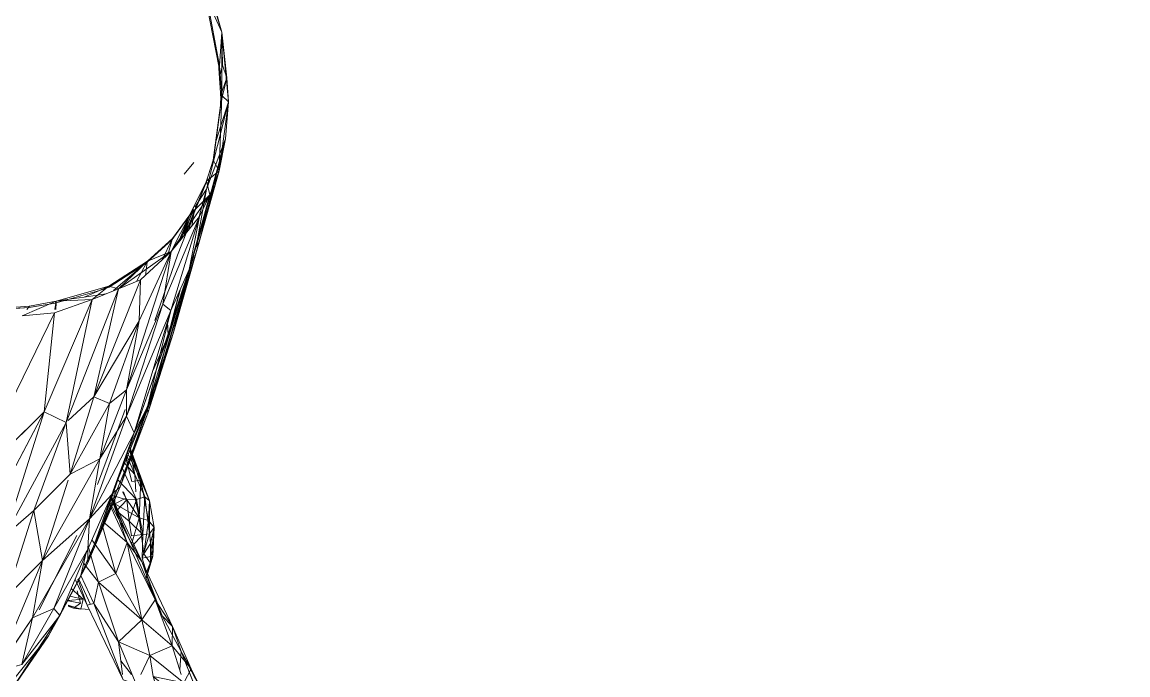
# Model space of a CAD drawing. Header units: inches. Extents: x -1767 to 184, y -1065 to 157.
# Drawn here: x -799.331 to -795.105, y -213.938 to -211.443 of the extents above; entities that cross this region are included whole.
import ezdxf

# ---------------------------------------------------------------- set-up
doc = ezdxf.new("R2010")
doc.units = ezdxf.units.IN
doc.header["$MEASUREMENT"] = 0
for name, color, linetype, lineweight in [('A-DETL-GENF', 92, 'Continuous', 9), ('E-LITE-EQPM', 33, 'Continuous', 9), ('G-IMPT', 8, 'Continuous', 9)]:
    doc.layers.add(name, color=color, linetype=linetype, lineweight=lineweight)

# ---------------------------------------------------------------- blocks, each defined once
blk = doc.blocks.new('flos_pendant16 - flos_pendant - 3D View - _3D__dwg_FLOS_AIM_Pendant_Lamps_dwg-2425-_3D_-V18-FIRST FLOOR')
at = {"layer": 'G-IMPT'}
for p, q in [((51.8739, -19.6081), (51.698, -18.9977)), ((51.7997, -19.4458), (51.665, -19.0967)), ((51.8739, -19.6081), (51.665, -19.0967)), ((51.7997, -19.4458), (51.6842, -19.1269)), ((53.7105, -19.0774), (53.0451, -19.8637)), ((51.7997, -19.4458), (51.8767, -19.3276)), ((52.1571, -19.5998), (51.8767, -19.3276)), ((51.9482, -19.6658), (51.8929, -19.4046)), ((52.1571, -19.5998), (52.1461, -19.4101)), ((52.4238, -19.7483), (52.3028, -19.3551)), ((52.3028, -19.3551), (52.4238, -19.7483)), ((52.674, -20.1029), (52.4155, -19.4046)), ((52.6135, -20.1112), (52.4155, -19.4046)), ((53.408, -19.4294), (52.9269, -20.0342)), ((53.408, -19.4294), (53.0451, -19.8637)), ((51.9289, -19.839), (51.7997, -19.4458)), ((51.8739, -19.6081), (51.7997, -19.4458)), ((51.7997, -19.4458), (51.9482, -19.6658)), ((51.8739, -19.6081), (51.9021, -19.4481)), ((52.1571, -19.5998), (52.2529, -19.439)), ((52.4197, -19.5773), (52.3352, -19.4469)), ((52.4197, -19.5773), (52.3352, -19.4469)), ((52.4167, -19.4547), (52.4238, -19.7483)), ((53.0451, -19.8637), (53.4053, -19.4898)), ((52.0141, -19.9435), (51.8739, -19.6081)), ((51.9289, -19.839), (51.8739, -19.6081)), ((52.1571, -19.5998), (51.9482, -19.6658)), ((52.1983, -19.9242), (52.1571, -19.5998)), ((52.4238, -19.7483), (52.1571, -19.5998)), ((52.4238, -19.7483), (52.1571, -19.5998)), ((53.3063, -19.6301), (52.9269, -20.0342)), ((53.3063, -19.6301), (52.9736, -20.1002)), ((53.0341, -20.5401), (53.5455, -19.5861)), ((53.0341, -20.5401), (53.5455, -19.5861)), ((53.5455, -19.5861), (53.1716, -20.037)), ((53.1716, -20.037), (53.3063, -19.6301)), ((51.9289, -19.839), (51.9482, -19.6658)), ((52.1983, -19.9242), (51.9482, -19.6658)), ((52.0609, -20.0919), (51.9482, -19.6658)), ((51.9482, -19.6658), (52.1983, -19.9242)), ((52.1983, -19.9242), (52.4238, -19.7483)), ((52.1983, -19.9242), (52.4238, -19.7483)), ((52.553, -20.2981), (52.4238, -19.7483)), ((52.6135, -20.1112), (52.4238, -19.7483)), ((52.1489, -20.4466), (51.9289, -19.839)), ((52.0141, -19.9435), (51.9289, -19.839)), ((51.9289, -19.839), (52.0609, -20.0919)), ((52.1983, -19.9242), (52.0609, -20.0919)), ((52.553, -20.2981), (52.1983, -19.9242)), ((52.3908, -20.3614), (52.1983, -19.9242)), ((52.2616, -20.6281), (52.1983, -19.9242)), ((52.1983, -19.9242), (52.3908, -20.3614)), ((53.0451, -19.8637), (52.7042, -20.3724)), ((53.0451, -19.8637), (52.9269, -20.0342)), ((52.2423, -20.6583), (52.0141, -19.9435)), ((52.1489, -20.4466), (52.0141, -19.9435)), ((52.1489, -20.4466), (52.0609, -20.0919)), ((52.2616, -20.6281), (52.0609, -20.0919)), ((52.553, -20.2981), (52.6135, -20.1112)), ((53.1716, -20.037), (52.5778, -20.8727)), ((52.5778, -20.8727), (52.9736, -20.1002)), ((52.9736, -20.1002), (52.5778, -20.8727)), ((52.6135, -20.1112), (52.674, -20.1029)), ((52.7044, -20.3724), (52.6135, -20.1112)), ((52.9269, -20.0342), (52.619, -20.6033)), ((52.9736, -20.1002), (52.619, -20.6033)), ((52.9269, -20.0342), (52.63, -20.4796)), ((52.7269, -20.349), (52.6437, -20.1071)), ((52.7269, -20.349), (52.6437, -20.1071)), ((52.659, -20.0625), (52.7977, -20.0892)), ((52.7589, -20.3448), (52.674, -20.1029)), ((52.751, -20.3242), (52.674, -20.1029)), ((52.7333, -20.3424), (52.674, -20.1029)), ((52.674, -20.1029), (52.751, -20.3242)), ((52.9269, -20.0342), (52.7042, -20.3724)), ((52.7042, -20.1607), (52.7317, -20.0727)), ((52.707, -20.7325), (53.1056, -20.1029)), ((52.7317, -20.0727), (52.7977, -20.0892)), ((52.8417, -20.119), (52.7317, -20.0727)), ((52.7317, -20.1277), (52.7977, -20.0892)), ((52.8424, -20.1116), (52.7977, -20.0892)), ((52.8423, -20.1128), (52.7977, -20.0892)), ((52.8416, -20.1203), (52.7977, -20.0892)), ((52.9736, -20.1002), (52.9269, -20.0342)), ((53.1716, -20.037), (52.9736, -20.1002)), ((53.0341, -20.5401), (53.1716, -20.037)), ((52.8016, -20.2659), (52.7042, -20.1607)), ((52.8209, -20.1983), (52.7042, -20.1607)), ((52.7042, -20.1607), (52.8377, -20.1607)), ((52.8381, -20.1572), (52.7317, -20.1277)), ((52.7317, -20.1277), (52.751, -20.2404)), ((52.125, -20.2907), (52.0444, -20.4851)), ((52.1252, -20.2913), (52.0719, -20.4246)), ((52.553, -20.2981), (52.3908, -20.3614)), ((52.6679, -20.4791), (52.553, -20.2981)), ((52.6152, -20.6284), (52.553, -20.2981)), ((53.386, -20.2459), (53.0341, -20.5401)), ((53.386, -20.2459), (53.0671, -20.9937)), ((52.0086, -20.738), (52.0719, -20.4246)), ((52.0444, -20.4851), (52.1159, -20.3476)), ((52.0444, -20.4851), (52.0719, -20.4246)), ((52.0719, -20.4246), (52.0554, -20.6006)), ((52.0719, -20.4246), (52.1241, -20.5126)), ((52.1406, -20.4768), (52.1159, -20.3476)), ((52.3908, -20.3614), (52.2616, -20.6281)), ((52.7042, -20.3724), (52.2781, -21.1312)), ((52.4716, -20.8046), (52.3908, -20.3614)), ((52.5754, -20.6814), (52.3908, -20.3614)), ((52.7042, -20.3724), (52.487, -20.771)), ((52.63, -20.4796), (52.7042, -20.3724)), ((52.7042, -20.3724), (52.6319, -20.5849)), ((52.7042, -20.3724), (52.6319, -20.5849)), ((52.0444, -20.4851), (52.0086, -20.738)), ((52.1406, -20.4768), (52.0444, -20.4851)), ((52.0444, -20.4851), (52.0554, -20.6858)), ((52.0526, -20.8068), (52.1241, -20.5126)), ((52.1406, -20.4768), (52.0554, -20.6858)), ((52.0554, -20.6006), (52.1241, -20.5126)), ((52.1406, -20.4768), (52.1159, -20.6858)), ((52.1351, -20.8397), (52.1241, -20.5126)), ((52.3613, -21.0448), (52.1489, -20.4466)), ((52.2423, -20.6583), (52.1489, -20.4466)), ((52.1489, -20.4466), (52.2616, -20.6281)), ((52.63, -20.4796), (52.2781, -21.1312)), ((52.2781, -21.1312), (52.63, -20.4796)), ((52.3578, -21.0707), (52.63, -20.4796)), ((52.619, -20.6033), (52.63, -20.4796)), ((52.0086, -20.738), (52.0554, -20.6006)), ((52.0554, -20.6006), (52.0526, -20.8068)), ((52.2208, -20.5908), (52.1159, -20.6858)), ((52.1351, -20.8397), (52.2259, -20.6069)), ((52.3578, -21.0707), (52.619, -20.6033)), ((53.0341, -20.5401), (52.4348, -21.3979)), ((53.0341, -20.5401), (52.5778, -20.8727)), ((52.5778, -20.8727), (52.619, -20.6033)), ((53.0341, -20.5401), (52.7349, -21.2357)), ((52.7349, -21.2357), (53.0341, -20.5401)), ((53.0671, -20.9937), (53.0341, -20.5401)), ((53.0671, -20.9937), (53.0341, -20.5401)), ((52.0554, -20.6858), (52.0086, -20.738)), ((52.0554, -20.6858), (52.0279, -20.98)), ((52.1159, -20.6858), (52.0554, -20.6858)), ((52.0554, -20.6858), (52.0664, -21.0212)), ((52.1159, -20.6858), (52.0664, -21.0212)), ((52.1159, -20.6858), (52.2176, -20.683)), ((52.2258, -20.8178), (52.1159, -20.6858)), ((52.1159, -20.6858), (52.1434, -21.0047)), ((52.2258, -20.8178), (52.2176, -20.683)), ((52.3696, -21.0267), (52.2423, -20.6583)), ((52.3818, -21.0002), (52.2423, -20.6583)), ((52.2423, -20.6583), (52.3631, -21.041)), ((52.2423, -20.6583), (52.3631, -21.041)), ((52.3878, -20.987), (52.2616, -20.6281)), ((52.366, -21.0345), (52.2616, -20.6281)), ((52.458, -20.8343), (52.2616, -20.6281)), ((52.2616, -20.6281), (52.3878, -20.987)), ((52.366, -21.0345), (52.2616, -20.6281)), ((53.6995, -20.6336), (52.8912, -21.8652)), ((52.0086, -20.738), (52.0279, -20.98)), ((52.0086, -20.738), (52.0526, -20.8068)), ((52.0279, -20.98), (52.0526, -20.8068)), ((52.0526, -20.8068), (52.0884, -21.1724)), ((52.0526, -20.8068), (52.1351, -20.8397)), ((52.2258, -20.8178), (52.1434, -21.0047)), ((52.1434, -21.0047), (52.2258, -20.8178)), ((52.1928, -21.3264), (52.487, -20.771)), ((52.1928, -21.4116), (52.487, -20.771)), ((52.2258, -20.8178), (52.3303, -20.9195)), ((52.2258, -20.8178), (52.2286, -21.0102)), ((52.2258, -20.8178), (52.3303, -20.9195)), ((52.2781, -21.1312), (52.487, -20.771)), ((53.3448, -20.7958), (52.7042, -21.7525)), ((52.8912, -21.8652), (53.3448, -20.7958)), ((53.3448, -20.7958), (53.0671, -20.9937)), ((52.0884, -21.1724), (52.1351, -20.8397)), ((52.5778, -20.8727), (52.1076, -21.6013)), ((52.1351, -20.8397), (52.3386, -20.9827)), ((52.1351, -20.8397), (52.2368, -21.024)), ((52.1351, -20.8397), (52.1528, -21.0168)), ((52.5778, -20.8727), (52.1599, -21.758)), ((52.1599, -21.758), (52.5778, -20.8727)), ((52.3303, -20.9195), (52.2286, -21.0102)), ((52.2286, -21.0102), (52.3303, -20.9195)), ((52.3068, -20.845), (52.3386, -20.9827)), ((52.5778, -20.8727), (52.3578, -21.0707)), ((52.4348, -21.3979), (52.5778, -20.8727)), ((52.5778, -20.8727), (52.4348, -21.3979)), ((52.0279, -20.98), (52.1571, -21.4776)), ((52.0664, -21.0212), (52.0279, -20.98)), ((52.1599, -21.4501), (52.0279, -20.98)), ((52.0279, -20.98), (52.0884, -21.1724)), ((52.1434, -21.0047), (52.0664, -21.0212)), ((52.1434, -21.0047), (52.2286, -21.0102)), ((52.1434, -21.0047), (52.2466, -21.3066)), ((52.1434, -21.0047), (52.2963, -21.2011)), ((52.2286, -21.0102), (52.2602, -21.084)), ((52.2286, -21.0102), (52.3544, -21.0597)), ((52.3386, -20.9827), (52.2368, -21.024)), ((52.3386, -20.9827), (52.3293, -21.0906)), ((53.0671, -20.9937), (52.7042, -21.7525)), ((52.7042, -21.7525), (53.0671, -20.9937)), ((53.0671, -20.9937), (52.7125, -21.2879)), ((52.3578, -21.0707), (51.9647, -21.8213)), ((52.0664, -21.0212), (52.1351, -21.2301)), ((52.0664, -21.0212), (52.1599, -21.4501)), ((52.1076, -21.6013), (52.3578, -21.0707)), ((52.3578, -21.0707), (52.1076, -21.6013)), ((52.1409, -21.0726), (52.1351, -21.2301)), ((52.2368, -21.024), (52.2527, -21.0833)), ((52.2527, -21.0833), (52.2368, -21.024)), ((52.3313, -21.0908), (52.2781, -21.1312)), ((51.9647, -21.8213), (52.2781, -21.1312)), ((52.2781, -21.1312), (51.9674, -21.7663)), ((52.0884, -21.1724), (52.1681, -21.1697)), ((52.0884, -21.1724), (52.1571, -21.4776)), ((52.0884, -21.1724), (52.1849, -21.4336)), ((52.1681, -21.1697), (52.204, -21.3968)), ((52.2781, -21.1312), (52.1928, -21.3264)), ((52.4788, -21.1724), (52.3193, -21.4968)), ((52.2257, -21.3509), (52.1351, -21.2301)), ((52.1351, -21.2301), (52.1599, -21.4501)), ((52.1351, -21.2301), (52.1928, -21.4116)), ((52.7125, -21.2879), (52.3001, -21.8845)), ((52.3001, -21.8845), (52.7125, -21.2879)), ((52.7125, -21.2879), (52.4348, -21.9587)), ((52.7125, -21.2879), (52.4348, -21.3979)), ((52.4348, -21.9587), (52.7125, -21.2879)), ((52.7125, -21.2879), (52.4348, -21.3979)), ((52.7042, -21.7525), (52.7125, -21.2879)), ((53.6115, -21.2796), (52.7152, -22.7395)), ((52.7152, -22.7395), (53.6115, -21.2796)), ((53.6115, -21.2796), (52.8912, -21.8652)), ((52.1928, -21.4116), (51.72, -22.4371)), ((51.8822, -21.9807), (52.1928, -21.3264)), ((51.8822, -21.9807), (52.1928, -21.4116)), ((51.9674, -21.7663), (52.1928, -21.3264)), ((52.4348, -21.3979), (52.1379, -21.9917)), ((52.4348, -21.3979), (52.1379, -21.9917)), ((52.4348, -21.3979), (52.1599, -21.758)), ((52.4348, -21.3979), (52.1599, -21.758)), ((52.1928, -21.3264), (52.1928, -21.4116)), ((52.3001, -21.8845), (52.4348, -21.3979)), ((52.1654, -21.8185), (52.3193, -21.4968)), ((51.6732, -22.6625), (52.1076, -21.6013)), ((52.1076, -21.6013), (51.8574, -22.1402)), ((52.1076, -21.6013), (51.9647, -21.8213)), ((52.1599, -21.758), (52.1076, -21.6013)), ((52.1599, -21.758), (51.6732, -22.6625)), ((51.9674, -21.7663), (51.6732, -22.4536)), ((52.1599, -21.758), (51.742, -22.7258)), ((51.9674, -21.7663), (51.8822, -21.9807)), ((51.9647, -21.8213), (51.9674, -21.7663)), ((52.7042, -21.7525), (52.1241, -22.9017)), ((52.1379, -21.9917), (52.1599, -21.758)), ((52.1379, -21.9917), (52.1599, -21.758)), ((52.3688, -22.8275), (52.7042, -21.7525)), ((52.684, -21.768), (52.4348, -21.9587)), ((52.8912, -21.8652), (52.7042, -21.7525)), ((52.7042, -21.7525), (52.8912, -21.8652)), ((51.4753, -23.0117), (51.9647, -21.8213)), ((51.9647, -21.8213), (51.6732, -22.4536)), ((51.8574, -22.1402), (51.9647, -21.8213)), ((52.3001, -21.8845), (51.9674, -22.5966)), ((51.9674, -22.5966), (52.3001, -21.8845)), ((52.3001, -21.8845), (52.1379, -21.9917)), ((52.4348, -21.9587), (52.3001, -21.8845)), ((52.4348, -21.9587), (52.3001, -21.8845)), ((52.8912, -21.8652), (52.3688, -22.8275)), ((52.8912, -21.8652), (52.7152, -22.7395)), ((51.3626, -23.2481), (51.8822, -21.9807)), ((51.8822, -21.9807), (51.4238, -23.1318)), ((51.621, -23.1877), (52.1379, -21.9917)), ((51.6732, -22.4536), (51.8822, -21.9807)), ((51.8822, -21.9807), (51.72, -22.4371)), ((52.1379, -21.9917), (51.742, -22.7258)), ((52.4348, -21.9587), (51.9179, -22.9622)), ((52.4348, -21.9587), (51.9674, -22.5966)), ((51.9674, -22.5966), (52.4348, -21.9587)), ((51.9674, -22.5966), (52.1379, -21.9917)), ((52.1241, -22.9017), (52.4348, -21.9587)), ((51.8574, -22.1402), (51.4753, -23.0117)), ((51.6732, -22.6625), (51.8574, -22.1402)), ((51.72, -22.4371), (51.888, -22.1378)), ((51.1234, -23.8695), (51.6732, -22.4536)), ((51.6732, -22.4536), (51.3626, -23.2481)), ((51.4232, -23.1378), (51.72, -22.4371)), ((51.4753, -23.0117), (51.6732, -22.4536)), ((51.72, -22.4371), (51.5754, -22.835)), ((51.72, -22.4371), (51.7127, -22.5661)), ((51.5688, -23.1519), (51.8272, -22.5883)), ((51.9674, -22.5966), (51.621, -23.1877)), ((51.9179, -22.9622), (51.9674, -22.5966)), ((51.6732, -22.6625), (51.3378, -23.4763)), ((51.6732, -22.6625), (51.4753, -23.0117)), ((51.742, -22.7258), (51.6732, -22.6625)), ((51.742, -22.7258), (51.3378, -23.4763)), ((51.621, -23.1877), (51.742, -22.7258)), ((52.7152, -22.7395), (52.3688, -22.8275)), ((53.0066, -22.7423), (52.6905, -22.844)), ((52.7078, -22.771), (52.6905, -22.844)), ((52.7012, -22.7703), (52.6928, -22.828)), ((52.7152, -22.7395), (53.0066, -22.7423)), ((53.0066, -22.7423), (52.7152, -22.7395)), ((52.9577, -22.7949), (52.9324, -22.822)), ((52.1241, -22.9017), (51.621, -23.1877)), ((52.1241, -22.9017), (51.8409, -23.1217)), ((52.168, -22.8884), (51.8837, -23.0912)), ((52.1241, -22.9017), (51.9179, -22.9622)), ((52.3688, -22.8275), (52.1241, -22.9017)), ((52.1241, -22.9017), (52.2066, -22.932)), ((52.2943, -22.9027), (52.2053, -22.9246)), ((52.2943, -22.9027), (52.2053, -22.9246)), ((52.3688, -22.8275), (52.2066, -22.932)), ((52.2066, -22.932), (52.6905, -22.844)), ((52.2066, -22.932), (52.2943, -22.9027)), ((52.4375, -22.855), (52.2415, -22.8661)), ((52.2415, -22.8661), (52.4375, -22.855)), ((52.5723, -22.8491), (52.2943, -22.9027)), ((52.5723, -22.8491), (52.2943, -22.9027)), ((52.4375, -22.855), (52.2943, -22.9027)), ((52.3688, -22.8275), (52.6905, -22.844)), ((52.5723, -22.8491), (52.4375, -22.855)), ((52.6928, -22.828), (52.5723, -22.8491)), ((52.6928, -22.828), (52.5723, -22.8491)), ((52.6905, -22.844), (52.5723, -22.8491)), ((52.6905, -22.844), (52.9324, -22.822)), ((52.6905, -22.844), (52.7001, -22.8266)), ((52.6905, -22.844), (52.6928, -22.828)), ((52.7001, -22.8266), (52.6928, -22.828)), ((52.9398, -22.8111), (52.7001, -22.8266)), ((52.9398, -22.8111), (52.7001, -22.8266)), ((52.9324, -22.822), (52.9398, -22.8111)), ((52.9398, -22.8111), (52.9324, -22.822)), ((53.2211, -22.8275), (52.9324, -22.822)), ((53.2267, -22.8179), (52.9398, -22.8111)), ((53.2267, -22.8179), (52.9398, -22.8111)), ((51.9179, -22.9622), (51.621, -23.1877)), ((51.8409, -23.1217), (52.2066, -22.932)), ((51.8718, -22.9972), (51.8432, -23.1125)), ((51.957, -22.9508), (51.8503, -23.1079)), ((51.8837, -23.0912), (52.2053, -22.9246)), ((51.8837, -23.0912), (52.2053, -22.9246)), ((52.2066, -22.932), (52.2053, -22.9246)), ((52.2066, -22.932), (52.2053, -22.9246)), ((51.4753, -23.0117), (51.1234, -23.8695)), ((51.4753, -23.0117), (51.2278, -23.6605)), ((51.3378, -23.4763), (51.4753, -23.0117)), ((51.3378, -23.4763), (51.4753, -23.0117)), ((51.8409, -23.1217), (51.8837, -23.0912)), ((51.8503, -23.1079), (51.8837, -23.0912)), ((51.621, -23.1877), (51.2278, -23.6605)), ((51.2501, -23.7758), (51.5688, -23.1519)), ((51.621, -23.1877), (51.3378, -23.4763)), ((51.621, -23.1877), (51.3378, -23.4763)), ((51.621, -23.1877), (51.423, -23.5011)), ((51.8409, -23.1217), (51.599, -23.3031)), ((51.6548, -23.162), (51.6023, -23.2949)), ((51.8432, -23.1125), (51.6062, -23.2911)), ((51.8432, -23.1125), (51.6062, -23.2911)), ((51.7082, -23.1215), (51.6062, -23.2911)), ((51.621, -23.1877), (51.8409, -23.1217)), ((51.621, -23.1877), (51.8409, -23.1217)), ((51.8409, -23.1217), (51.8432, -23.1125)), ((51.8503, -23.1079), (51.8432, -23.1125)), ((51.3928, -23.2097), (51.0409, -24.1472)), ((51.3626, -23.2481), (51.0409, -24.1472)), ((51.1234, -23.8695), (51.3626, -23.2481)), ((51.3928, -23.2097), (51.2526, -23.7155)), ((51.3626, -23.2481), (51.3928, -23.2097)), ((51.3626, -23.2481), (51.3928, -23.2097)), ((51.5351, -23.2752), (51.3843, -23.5451)), ((51.3843, -23.5451), (51.5351, -23.2752)), ((51.5246, -23.2859), (51.4265, -23.4937)), ((51.4266, -23.4937), (51.5541, -23.2558)), ((51.5546, -23.2553), (51.4269, -23.4938)), ((51.5251, -23.2854), (51.4269, -23.4938)), ((51.6023, -23.2949), (51.4269, -23.4938)), ((51.6023, -23.2949), (51.4269, -23.4938)), ((51.599, -23.3031), (51.6062, -23.2911)), ((51.599, -23.3031), (51.6023, -23.2949)), ((51.6062, -23.2911), (51.6023, -23.2949)), ((51.4847, -23.3266), (51.2522, -23.772)), ((51.3845, -23.5613), (51.4948, -23.3163)), ((51.3845, -23.5613), (51.4948, -23.3163)), ((51.3856, -23.5307), (51.4443, -23.3678)), ((51.3856, -23.5307), (51.4443, -23.3678)), ((51.4161, -23.3965), (51.3878, -23.5081)), ((51.4161, -23.3965), (51.3878, -23.5081)), ((51.599, -23.3031), (51.423, -23.5011)), ((51.3378, -23.4763), (51.2278, -23.6605)), ((51.4269, -23.4938), (51.2522, -23.772)), ((51.4269, -23.4938), (51.2522, -23.772)), ((51.3404, -23.4766), (51.2526, -23.7155)), ((51.423, -23.5011), (51.4269, -23.4938)), ((51.2278, -23.6605), (51.423, -23.5011)), ((51.423, -23.5011), (51.2443, -23.787)), ((51.2526, -23.7155), (51.3736, -23.5643)), ((51.2526, -23.7155), (51.3736, -23.5643)), ((51.2278, -23.6605), (51.1234, -23.8695)), ((51.2278, -23.6605), (51.2443, -23.787)), ((51.2526, -23.7155), (50.9804, -24.4771)), ((51.0409, -24.1472), (51.2526, -23.7155)), ((51.1234, -23.8695), (51.2443, -23.787)), ((51.2443, -23.787), (51.1674, -23.9685)), ((51.2478, -23.7817), (51.173, -23.958)), ((51.2478, -23.7817), (51.173, -23.958)), ((51.2443, -23.787), (51.2522, -23.772)), ((51.2443, -23.787), (51.2478, -23.7817)), ((51.2501, -23.7758), (51.2478, -23.7817)), ((51.2501, -23.7758), (51.2522, -23.772)), ((51.1234, -23.8695), (50.9804, -24.4771)), ((51.1234, -23.8695), (51.0354, -24.5376)), ((51.1234, -23.8695), (51.0409, -24.1472)), ((51.1234, -23.8695), (51.1674, -23.9685)), ((51.3442, -23.964), (51.4395, -23.8695)), ((51.3442, -23.964), (51.4395, -23.8695)), ((51.1674, -23.9685), (51.0354, -24.5376)), ((51.173, -23.958), (51.1559, -24.0155)), ((51.1674, -23.9685), (51.1559, -24.0155)), ((51.1674, -23.9685), (51.173, -23.958)), ((51.1559, -24.0155), (51.0628, -24.4154)), ((51.1559, -24.0155), (51.0628, -24.4154)), ((51.1559, -24.0155), (51.1124, -24.1939)), ((50.9804, -24.4771), (51.1284, -24.1334)), ((51.0409, -24.1472), (50.9804, -24.4771)), ((51.1124, -24.1939), (51.0628, -24.4154)), ((50.9749, -24.6915), (51.0555, -24.4635)), ((50.9749, -24.6915), (50.9804, -24.4771)), ((50.9804, -25.1039), (50.9804, -24.4771)), ((50.9804, -24.4771), (51.0354, -24.5376)), ((51.0354, -24.5376), (51.0628, -24.4154)), ((51.0628, -24.4154), (51.0474, -24.5177)), ((51.0628, -24.4154), (51.0474, -24.5177)), ((51.0468, -24.5362), (50.9749, -24.6915)), ((50.9804, -25.1039), (51.0354, -24.5376)), ((51.0354, -24.5376), (51.0299, -24.8042)), ((51.0354, -24.5376), (51.0474, -24.5177)), ((51.0381, -24.7856), (51.0474, -24.5177)), ((51.0381, -24.7856), (51.0474, -24.5177)), ((50.9749, -24.6915), (50.9804, -25.1039)), ((50.9749, -24.6915), (51.0024, -24.8097)), ((51.041, -24.7019), (51.0024, -24.8097)), ((51.0299, -24.8042), (51.0381, -24.7856)), ((51.0381, -24.7856), (51.0389, -24.8025)), ((50.9804, -25.1039), (51.0299, -24.8042)), ((51.0024, -24.8097), (50.9804, -25.1039)), ((51.0024, -24.8097), (50.9804, -25.1039)), ((51.0849, -25.4091), (51.0299, -24.8042)), ((51.092, -25.3618), (51.0389, -24.8025)), ((51.092, -25.3618), (51.0389, -24.8025)), ((50.9804, -25.1039), (51.0161, -25.2881)), ((50.9804, -25.1039), (51.1371, -25.871)), ((50.9804, -25.1039), (51.0849, -25.4091))]:
    blk.add_line(p, q, dxfattribs=at)
at = {"layer": 'G-IMPT', "flags": 128}
for points in [[(54.5855, -18.3383), (54.2493, -18.5853), (53.7105, -19.0774), (53.0451, -19.8637), (53.408, -19.4294), (52.9269, -20.0342), (53.3063, -19.6301)], [(53.0341, -20.5401), (53.1716, -20.037), (53.5455, -19.5861), (53.8809, -19.4294), (53.8782, -19.2094), (54.3758, -18.852)], [(51.9564, -19.2232), (52.1461, -19.4101), (51.8767, -19.3276), (51.7997, -19.4458), (51.665, -19.0967), (51.698, -18.9977), (51.8739, -19.6081), (51.9021, -19.4481)], [(52.1571, -19.5998), (51.9482, -19.6658), (52.0609, -20.0919), (51.9289, -19.839), (51.8739, -19.6081), (51.665, -19.0967), (51.6842, -19.1269), (51.7145, -19.0225), (51.8767, -19.3276)], [(52.3613, -21.0448), (52.1489, -20.4466), (52.2423, -20.6583), (52.0141, -19.9435), (51.8739, -19.6081), (51.7997, -19.4458), (51.6842, -19.1269), (51.8767, -19.3276), (52.1571, -19.5998), (52.1461, -19.4101), (52.0856, -19.1352), (52.3028, -19.3551), (52.4155, -19.4046)], [(51.8929, -19.4046), (51.9482, -19.6658), (51.7997, -19.4458), (51.9289, -19.839), (51.9482, -19.6658)], [(52.4155, -19.4046), (52.674, -20.1029), (52.7333, -20.3424)], [(52.7044, -20.3724), (52.6135, -20.1112), (52.4155, -19.4046)], [(52.1983, -19.9242), (52.1571, -19.5998), (52.2529, -19.439)], [(52.4167, -19.4547), (52.4238, -19.7483), (52.6135, -20.1112)], [(52.619, -20.6033), (52.9269, -20.0342), (53.0451, -19.8637), (53.4053, -19.4898)], [(53.0451, -19.8637), (52.7042, -20.3724), (52.9269, -20.0342), (52.9736, -20.1002), (53.3063, -19.6301)], [(53.5455, -19.5861), (53.3063, -19.6301), (53.1716, -20.037)], [(52.4238, -19.7483), (52.553, -20.2981), (52.1983, -19.9242), (52.2616, -20.6281), (52.0609, -20.0919), (52.1983, -19.9242)], [(52.2616, -20.6281), (52.1489, -20.4466), (52.0141, -19.9435), (51.9289, -19.839), (52.1489, -20.4466), (52.0609, -20.0919)], [(51.4238, -23.1318), (51.8822, -21.9807), (52.1928, -21.3264), (52.2781, -21.1312), (52.487, -20.771), (52.7042, -20.3724), (52.63, -20.4796), (52.9269, -20.0342)], [(52.6152, -20.6284), (52.553, -20.2981), (52.6135, -20.1112), (52.674, -20.1029)], [(52.5778, -20.8727), (53.1716, -20.037), (52.9736, -20.1002)], [(52.9736, -20.1002), (52.619, -20.6033), (52.5778, -20.8727)], [(52.659, -20.0625), (52.7977, -20.0892), (52.7317, -20.1277)], [(52.8417, -20.119), (52.7317, -20.0727), (52.7042, -20.1607), (52.8016, -20.2659)], [(52.7317, -20.0727), (52.7977, -20.0892), (52.8424, -20.1116)], [(52.8416, -20.1203), (52.7977, -20.0892), (52.8423, -20.1128)], [(52.8377, -20.1607), (52.7042, -20.1607), (52.8209, -20.1983)], [(52.751, -20.2404), (52.7317, -20.1277), (52.8381, -20.1572)], [(52.0279, -20.98), (52.0554, -20.6858), (52.1406, -20.4768), (52.0444, -20.4851), (52.125, -20.2907)], [(52.1159, -20.3476), (52.0444, -20.4851), (52.0719, -20.4246), (52.1252, -20.2913)], [(52.6679, -20.4791), (52.553, -20.2981), (52.3908, -20.3614), (52.5754, -20.6814)], [(53.0341, -20.5401), (53.386, -20.2459), (53.0671, -20.9937), (53.3448, -20.7958), (52.7042, -21.7525)], [(52.3313, -21.0908), (52.2781, -21.1312), (51.9674, -21.7663), (51.9647, -21.8213), (52.2781, -21.1312), (52.7042, -20.3724)], [(52.1351, -20.8397), (52.1241, -20.5126), (52.0526, -20.8068), (52.0086, -20.738), (52.0444, -20.4851), (52.0554, -20.6858), (52.0086, -20.738), (52.0719, -20.4246)], [(52.1159, -20.3476), (52.1406, -20.4768), (52.1159, -20.6858), (52.0554, -20.6858), (52.0664, -21.0212), (52.0279, -20.98), (52.0884, -21.1724), (52.1681, -21.1697), (52.204, -21.3968)], [(52.1528, -21.0168), (52.1351, -20.8397), (52.0526, -20.8068), (52.0554, -20.6006), (52.0719, -20.4246), (52.1241, -20.5126)], [(52.458, -20.8343), (52.2616, -20.6281), (52.3908, -20.3614), (52.4716, -20.8046)], [(52.1241, -20.5126), (52.0554, -20.6006), (52.0086, -20.738), (52.0279, -20.98), (52.1571, -21.4776)], [(52.619, -20.6033), (52.63, -20.4796), (52.3578, -21.0707)], [(52.1599, -21.4501), (52.0279, -20.98), (52.0526, -20.8068), (52.0884, -21.1724), (52.1351, -20.8397), (52.2259, -20.6069)], [(52.1159, -20.6858), (52.0664, -21.0212), (52.1434, -21.0047), (52.1159, -20.6858), (52.2258, -20.8178), (52.2176, -20.683), (52.1159, -20.6858), (52.2208, -20.5908)], [(52.5778, -20.8727), (52.3578, -21.0707), (52.619, -20.6033)], [(52.4348, -21.3979), (53.0341, -20.5401), (52.5778, -20.8727)], [(52.3696, -21.0267), (52.2423, -20.6583), (52.3818, -21.0002)], [(52.7152, -22.7395), (52.8912, -21.8652), (53.6115, -21.2796), (53.6995, -20.6336)], [(53.6995, -20.6336), (53.3448, -20.7958), (52.8912, -21.8652), (53.6995, -20.6336), (54.0019, -20.8205)], [(52.487, -20.771), (52.1928, -21.4116), (51.8822, -21.9807), (51.3626, -23.2481), (51.0409, -24.1472), (51.3928, -23.2097), (51.2526, -23.7155), (51.3404, -23.4766)], [(52.1434, -21.0047), (52.2286, -21.0102), (52.2258, -20.8178)], [(52.487, -20.771), (52.1928, -21.3264), (52.1928, -21.4116)], [(52.5778, -20.8727), (52.1076, -21.6013), (52.1599, -21.758)], [(52.3293, -21.0906), (52.3386, -20.9827), (52.2368, -21.024), (52.1351, -20.8397), (52.3386, -20.9827), (52.3068, -20.845)], [(52.2466, -21.3066), (52.1434, -21.0047), (52.2963, -21.2011)], [(52.3544, -21.0597), (52.2286, -21.0102), (52.2602, -21.084)], [(53.0671, -20.9937), (52.7125, -21.2879), (52.7042, -21.7525)], [(52.1076, -21.6013), (51.8574, -22.1402), (51.4753, -23.0117), (51.9647, -21.8213), (52.3578, -21.0707)], [(52.2257, -21.3509), (52.1351, -21.2301), (52.1599, -21.4501), (52.0664, -21.0212), (52.1351, -21.2301)], [(52.1928, -21.4116), (52.1351, -21.2301), (52.1409, -21.0726)], [(52.1849, -21.4336), (52.0884, -21.1724), (52.1571, -21.4776)], [(52.1928, -21.3264), (51.9674, -21.7663), (51.6732, -22.4536), (51.4753, -23.0117), (51.2278, -23.6605), (51.621, -23.1877)], [(51.4232, -23.1378), (51.72, -22.4371), (52.1928, -21.4116)], [(52.1379, -21.9917), (52.3001, -21.8845), (52.4348, -21.3979)], [(52.1076, -21.6013), (51.9647, -21.8213), (51.8574, -22.1402), (51.6732, -22.6625), (52.1076, -21.6013)], [(51.742, -22.7258), (51.3378, -23.4763), (51.6732, -22.6625), (51.4753, -23.0117), (51.1234, -23.8695), (51.6732, -22.4536), (51.8822, -21.9807), (51.9674, -21.7663)], [(51.742, -22.7258), (51.621, -23.1877), (51.9674, -22.5966), (51.9179, -22.9622), (52.4348, -21.9587), (52.684, -21.768)], [(52.1599, -21.758), (51.6732, -22.6625), (51.742, -22.7258)], [(52.1599, -21.758), (51.742, -22.7258), (52.1379, -21.9917)], [(52.8912, -21.8652), (52.3688, -22.8275), (52.7042, -21.7525), (52.1241, -22.9017), (52.4348, -21.9587)], [(51.1674, -23.9685), (51.1234, -23.8695), (51.3626, -23.2481), (51.6732, -22.4536), (51.9647, -21.8213)], [(51.621, -23.1877), (52.1379, -21.9917), (51.9674, -22.5966)], [(51.8822, -21.9807), (51.72, -22.4371), (51.7127, -22.5661)], [(51.888, -22.1378), (51.72, -22.4371), (51.5755, -22.835)], [(52.7152, -22.7395), (52.3688, -22.8275), (52.1241, -22.9017)], [(53.0066, -22.7423), (52.6905, -22.844), (52.7078, -22.771)], [(52.7001, -22.8266), (52.6905, -22.844), (52.6928, -22.828), (52.7012, -22.7703)], [(52.9398, -22.8111), (52.9324, -22.822), (52.9577, -22.7949)], [(51.0849, -25.4091), (51.0299, -24.8042), (51.0354, -24.5376), (51.1674, -23.9685), (51.2443, -23.787), (51.423, -23.5011), (51.599, -23.3031), (51.8409, -23.1217), (52.2066, -22.932), (52.6905, -22.844), (52.9324, -22.822), (53.2211, -22.8275)], [(53.2246, -22.8178), (52.9398, -22.8111), (52.9357, -22.8113), (52.7001, -22.8266), (52.6928, -22.828), (52.5723, -22.8491), (52.2943, -22.9027), (52.2053, -22.9246), (51.8837, -23.0912), (51.8503, -23.1079), (51.8432, -23.1125), (51.6062, -23.2911), (51.6023, -23.2949), (51.4269, -23.4938), (51.4257, -23.4955), (51.2522, -23.772), (51.2501, -23.7758), (51.2478, -23.7817), (51.173, -23.958), (51.1559, -24.0155), (51.0628, -24.4154), (51.0474, -24.5177), (51.0381, -24.7856), (51.0389, -24.8025), (51.092, -25.3618)], [(52.1241, -22.9017), (51.9179, -22.9622), (51.621, -23.1877), (52.1241, -22.9017)], [(52.168, -22.8884), (51.8837, -23.0912), (51.8409, -23.1217), (51.8432, -23.1125), (51.8718, -22.9972)], [(52.1241, -22.9017), (51.8409, -23.1217), (51.8503, -23.1079), (51.957, -22.9508)], [(52.4375, -22.855), (52.5723, -22.8491), (52.6905, -22.844), (52.3688, -22.8275), (52.2066, -22.932), (52.1241, -22.9017)], [(52.4375, -22.855), (52.2943, -22.9027), (52.2066, -22.932)], [(51.4257, -23.4955), (51.423, -23.5011), (51.621, -23.1877)], [(51.6548, -23.162), (51.6023, -23.2949), (51.599, -23.3031), (51.6062, -23.2911), (51.7082, -23.1215)], [(51.474, -23.3375), (51.2522, -23.772), (51.4847, -23.3266)], [(51.3378, -23.4763), (51.2278, -23.6605), (51.1234, -23.8695), (51.0409, -24.1472), (50.9804, -24.4771), (50.9749, -24.6915)], [(51.1234, -23.8695), (51.2443, -23.787), (51.2278, -23.6605), (51.423, -23.5011), (51.4257, -23.4955)], [(50.9804, -24.4771), (51.2526, -23.7155), (51.0409, -24.1472)], [(51.2478, -23.7817), (51.2443, -23.787), (51.2501, -23.7758), (51.2443, -23.787)], [(51.1999, -25.8147), (51.1894, -25.8462), (51.1371, -25.871), (50.9804, -25.1039), (50.9804, -24.4771), (51.1234, -23.8695), (51.0354, -24.5376), (50.9804, -24.4771), (51.1284, -24.1334)], [(51.1559, -24.0155), (51.1674, -23.9685), (51.173, -23.958)], [(51.0468, -24.5362), (50.9749, -24.6915), (51.0555, -24.4635)], [(51.0474, -24.5177), (51.0354, -24.5376), (51.0628, -24.4154)], [(51.0849, -25.4091), (50.9804, -25.1039), (51.0354, -24.5376)], [(52.8169, -28.6533), (52.476, -28.2656), (52.0609, -27.691), (51.8519, -27.4078), (51.6897, -27.0807), (51.39, -26.5528), (51.2306, -26.0854), (51.1371, -25.871), (51.0794, -25.5631), (51.0161, -25.2881), (50.9804, -25.1039), (50.9749, -24.6915), (51.0024, -24.8097), (51.041, -24.7019)], [(50.9804, -25.1039), (51.0299, -24.8042), (51.0381, -24.7856)]]:
    blk.add_lwpolyline(points, dxfattribs=at)
blk = doc.blocks.new('flos_pendant16 - flos_pendant - 3D View - _3D__dwg-V19-FIRST FLOOR')
at = {"xscale": 0.426201584994806, "yscale": 0.426201584994806, "zscale": 0.426201584994806}
blk.add_blockref('flos_pendant16 - flos_pendant - 3D View - _3D__dwg_FLOS_AIM_Pendant_Lamps_dwg-2425-_3D_-V18-FIRST FLOOR', (0.7054, -0.3763), dxfattribs=at)
blk = doc.blocks.new('flos_pendant16 - flos_pendant16 2-V20-FIRST FLOOR')
blk.add_blockref('flos_pendant16 - flos_pendant - 3D View - _3D__dwg-V19-FIRST FLOOR', (0, 0))

msp = doc.modelspace()

# ---------------------------------------------------------------- hatches: boundary and pattern name
at = {"layer": 'A-DETL-GENF'}
h = msp.add_hatch(dxfattribs=at)
h.set_pattern_fill('FP1_12', style=0, pattern_type=2)
h.set_pattern_definition([(0, (0, 0), (0, 6), [])])
h.paths.add_polyline_path([(-850.187, -314.9479), (-830.0626, -314.9479), (-830.0626, -299.7935), (-556.7791, -299.7935), (-556.7791, -106.8365), (-967.9152, -51.6245), (-967.9152, -314.9479), (-962.3651, -314.9479), (-962.3651, -308.8001), (-932.3651, -308.8001), (-932.3651, -314.9479), (-853.937, -314.9479)], flags=0)
h.paths.add_polyline_path([(-751.7044, -218.2571), (-751.7044, -218.257), (-751.6517, -218.2502)], flags=0)
h.paths.add_polyline_path([(-801.0716, -213.4245), (-801.0716, -213.4244), (-801.0102, -213.4245)], flags=0)

# ---------------------------------------------------------------- block references
at = {"layer": 'E-LITE-EQPM', "rotation": 185.4644837373745}
msp.add_blockref('flos_pendant16 - flos_pendant16 2-V20-FIRST FLOOR', (-775.181, -220.3702), dxfattribs=at)

doc.saveas('drawing.dxf')
